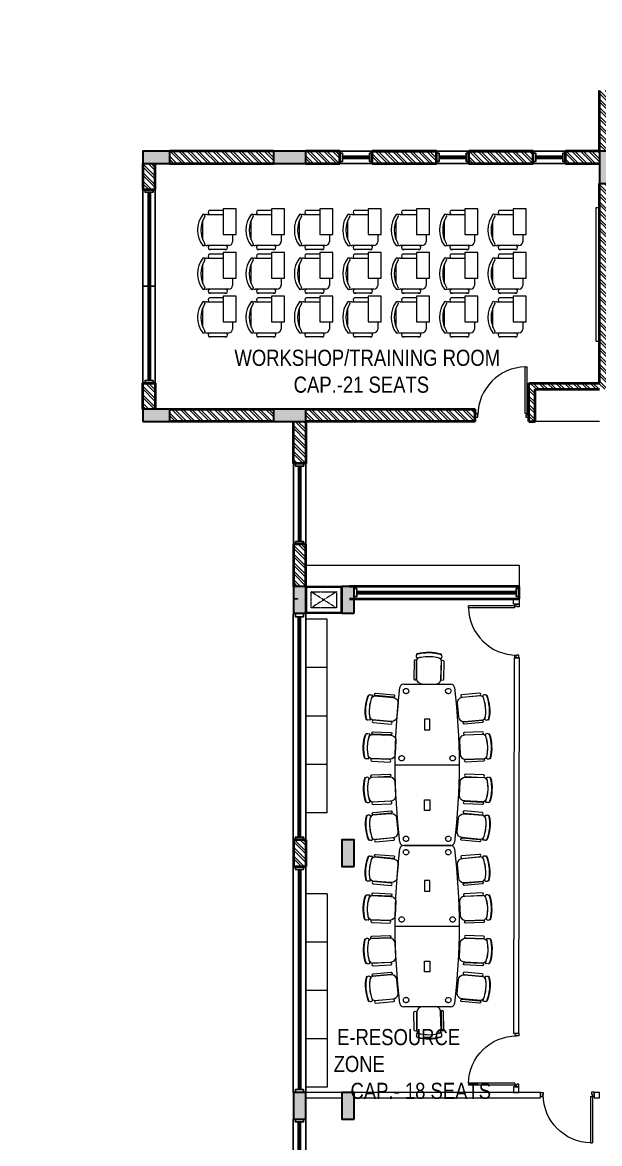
# Model space of a CAD drawing. Header units: inches. Extents: x 3461478 to 3553662, y 1119443 to 1186010.
# Drawn here: x 3508435 to 3519178, y 1134455 to 1155320 of the extents above; entities that cross this region are included whole.
import ezdxf

# ---------------------------------------------------------------- set-up
doc = ezdxf.new("R2010")
doc.units = ezdxf.units.IN
doc.header["$LTSCALE"] = 5
doc.header["$MEASUREMENT"] = 0
doc.linetypes.add('1044 - Mafoi - Base File$0$DASHED2', pattern=[0.375, 0.25, -0.125])
doc.linetypes.add('HIDDEN', pattern=[0.375, 0.25, -0.125])
doc.layers.get('0').update_dxf_attribs({"lineweight": 13})
for name, color, linetype, lineweight in [('door', 3, 'Continuous', 9), ('ele', 51, 'Continuous', 18), ('furniture', 95, 'Continuous', 18), ('hatch', 8, 'Continuous', 9), ('hidden', 8, 'HIDDEN', 13), ('S-Concrete', 6, 'Continuous', 30), ('steps', 25, 'Continuous', 9), ('text', 190, 'Continuous', 20), ('wall', 1, 'Continuous', 40)]:
    doc.layers.add(name, color=color, linetype=linetype, lineweight=lineweight)
doc.layers.add('win', color=4, linetype='Continuous')
doc.layers.add('y', color=7, linetype='Continuous', lineweight=13, true_color=0xcc6600)
doc.styles.get("Standard").update_dxf_attribs({"font": 'swissc.ttf', "height": 350})
pattern_1 = [(135, (3710434.9, 790596.53), (-79.549513, -79.549513), []), (135, (3710434.9, 790649.57), (-79.549513, -79.549513), [])]

# ---------------------------------------------------------------- blocks, each defined once
blk = doc.blocks.new('LIB W1')
at = {"layer": 'win'}
blk.add_line((-484318, -31644), (-484318, -31414), dxfattribs=at)
at = {"layer": 'win', "color": 2, "lineweight": 60}
blk.add_line((-482568, -31529), (-486068, -31529), dxfattribs=at)
at = {"layer": 'win'}
for points in [[(-482518, -31414), (-486118, -31414)], [(-486118, -31604), (-486068, -31604), (-486068, -31454), (-486118, -31454)], [(-482518, -31604), (-482568, -31604), (-482568, -31454), (-482518, -31454)], [(-482518, -31644), (-486118, -31644)]]:
    blk.add_lwpolyline(points, dxfattribs=at)
blk = doc.blocks.new('LIB W7')
at = {"layer": 'win', "color": 2, "lineweight": 60}
blk.add_line((-477096, -38072), (-478496, -38072), dxfattribs=at)
at = {"layer": 'win'}
for points in [[(-477046, -37957), (-478546, -37957)], [(-478546, -38147), (-478496, -38147), (-478496, -37997), (-478546, -37997)], [(-477046, -38147), (-477096, -38147), (-477096, -37997), (-477046, -37997)], [(-477046, -38187), (-478546, -38187)]]:
    blk.add_lwpolyline(points, dxfattribs=at)
blk = doc.blocks.new('Duct Plan')
at = {"layer": 'hidden'}
for p, q in [((-490003, -40799), (-490303, -40329)), ((-490303, -40799), (-490003, -40329))]:
    blk.add_line(p, q, dxfattribs=at)
blk.add_lwpolyline([(-490003, -40329), (-490003, -40799), (-490303, -40799), (-490303, -40329)], close=True, dxfattribs=at)
at = {"layer": 'win'}
for points in [[(-489903, -40229), (-489903, -40899), (-490403, -40899), (-490403, -40229)], [(-489915, -40241), (-489915, -40887), (-490391, -40887), (-490391, -40241)]]:
    blk.add_lwpolyline(points, close=True, dxfattribs=at)
blk = doc.blocks.new('w6')
at = {"layer": 'win', "color": 2, "lineweight": 60}
blk.add_line((-503968, -64799), (-499868, -64799), dxfattribs=at)
at = {"layer": 'win'}
for points in [[(-504018, -64684), (-499818, -64684)], [(-504018, -64724), (-503968, -64724), (-503968, -64874), (-504018, -64874)], [(-499818, -64724), (-499868, -64724), (-499868, -64874), (-499818, -64874)], [(-504018, -64914), (-499818, -64914)]]:
    blk.add_lwpolyline(points, dxfattribs=at)
blk = doc.blocks.new('GSEGHJTYKU')
at = {"layer": 'win', "color": 2, "lineweight": 60}
blk.add_line((362399, 228141), (362399, 228641), dxfattribs=at)
at = {"layer": 'win'}
blk.add_lwpolyline([(362284, 228091), (362514, 228091), (362514, 228691), (362284, 228691), (362284, 228091)], close=True, dxfattribs=at)
for points in [[(362324, 228691), (362324, 228641), (362474, 228641), (362474, 228691)], [(362324, 228091), (362324, 228141), (362474, 228141), (362474, 228091)]]:
    blk.add_lwpolyline(points, dxfattribs=at)
blk = doc.blocks.new('ergwger')
at = {"layer": 'win', "color": 2, "lineweight": 60}
blk.add_line((341217, 194220), (341217, 191250), dxfattribs=at)
at = {"layer": 'win'}
blk.add_lwpolyline([(341332, 194270), (341102, 194270), (341102, 191200), (341332, 191200), (341332, 194270)], close=True, dxfattribs=at)
for points in [[(341292, 194270), (341292, 194220), (341142, 194220), (341142, 194270)], [(341292, 191200), (341292, 191250), (341142, 191250), (341142, 191200)]]:
    blk.add_lwpolyline(points, dxfattribs=at)
blk = doc.blocks.new('col 400 x 230')
at = {"layer": 'hatch'}
blk.add_hatch(color=256, dxfattribs=at).paths.add_polyline_path([(230, -500), (230, 0), (0, 0), (0, -500)])
at = {"layer": 'S-Concrete'}
blk.add_lwpolyline([(230, -500), (230, 0), (0, 0), (0, -500)], close=True, dxfattribs=at)
blk = doc.blocks.new('col 230 x 600')
at = {"layer": 'hatch'}
blk.add_hatch(color=256, dxfattribs=at).paths.add_polyline_path([(-485526, -33844), (-485526, -34444), (-485296, -34444), (-485296, -33844)])
at = {"layer": 'S-Concrete'}
blk.add_lwpolyline([(-485526, -33844), (-485526, -34444), (-485296, -34444), (-485296, -33844)], close=True, dxfattribs=at)
blk = doc.blocks.new('LIBRARY COLUMNS - 26.07.10')
at = {"layer": 'S-Concrete'}
for name, p, rotation in [('col 400 x 230', (237932, 254926), 180), ('col 400 x 230', (242732, 254926), 180), ('col 400 x 230', (225217, 252626), 270), ('col 400 x 230', (234632, 252626), 270), ('col 400 x 230', (225217, 251726), 270), ('col 400 x 230', (229917, 251726), 270), ('col 400 x 230', (234632, 251726), 270), ('col 230 x 600', (208288, 732222), 90)]:
    blk.add_blockref(name, p, dxfattribs=dict(at, rotation=rotation))
for p in [(723228, 286840), (728028, 286840)]:
    blk.add_blockref('col 230 x 600', p, dxfattribs=at)
blk = doc.blocks.new('ABL_Door_S - 1000 x 2100-11-3 Second Floor Lvl')
at = {"layer": 'door', "color": 5}
for p, q in [((-500, 38), (-450, 38)), ((-500, -38), (-500, 38)), ((-450, 38), (-450, -3)), ((450, 38), (450, -3)), ((500, 38), (450, 38)), ((500, -38), (500, 38)), ((-500, -38), (-465, -38)), ((-465, -3), (-450, -3)), ((-465, -38), (-465, -3)), ((-430, -38), (-465, -38)), ((465, -3), (450, -3)), ((465, -38), (465, -3)), ((500, -38), (465, -38))]:
    blk.add_line(p, q, dxfattribs=at)
at = {"layer": 'door', "color": 5, "lineweight": 18}
for p, q in [((-465, -38), (-465, -902)), ((-430, -38), (-430, -902)), ((-430, -902), (-465, -902))]:
    blk.add_line(p, q, dxfattribs=at)
at = {"layer": 'door'}
blk.add_arc((-450, -3), 900, 271.2733, 0, dxfattribs=at)
blk = doc.blocks.new('A$C164D56A6')
at = {"extrusion": (0, 0, -1)}
for p, q in [((-82, 652), (-217, 652)), ((-362, 528), (-362, 220)), ((-290, 579), (-290, 169)), ((290, 169), (290, 474)), ((363, 474), (363, 220)), ((-180, 97), (180, 97))]:
    blk.add_line(p, q, dxfattribs=at)
at = {"elevation": 0}
blk.add_lwpolyline([(-82, 717), (397, 717), (397, 474), (-82, 474)], close=True, dxfattribs=at)
at = {"extrusion": (0, 0, -1)}
for centre, radius, start, end in [((217, 579), 72.4, 0, 90), ((326, 517), 37.7, 343.7398, 196.2602), ((326, 231), 37.7, 163.7398, 16.2602), ((-327, 231), 37.7, 163.7398, 16.2602), ((268, 112), 26.5, 323.3099, 122.0274), ((217, 169), 72.4, 332.4156, 0), ((0, 483), 483, 233.1301, 306.8699), ((0, 535), 474, 237.5758, 302.4242), ((-268, 112), 26.5, 57.9726, 216.6901), ((-217, 169), 72.4, 180, 207.5844)]:
    blk.add_arc(centre, radius, start, end, dxfattribs=at)
blk = doc.blocks.new('10seater')
at = {"layer": 'furniture', "ltscale": 10}
for p, q in [((-13119, -44095), (-13119, -45295)), ((-14619, -45133), (-14619, -44258)), ((-11619, -44258), (-11619, -45133))]:
    blk.add_line(p, q, dxfattribs=at)
for points in [[(-13969, -44645), (-13769, -44645), (-13769, -44745), (-13969, -44745)], [(-12269, -44645), (-12469, -44645), (-12469, -44745), (-12269, -44745)]]:
    blk.add_lwpolyline(points, close=True, dxfattribs=at)
at = {"layer": 'furniture', "linetype": '1044 - Mafoi - Base File$0$DASHED2'}
for centre in [(-12994, -44221), (-14494, -44302), (-11744, -44302), (-14494, -45089), (-11744, -45089), (-12994, -45170)]:
    blk.add_circle(centre, 50, dxfattribs=at)
at = {"layer": 'furniture', "ltscale": 10}
for centre, radius, start, end in [((-14544, -44258), 75, 100.2345, 180), ((-13119, -55827), 11732, 82.9577, 97.0423), ((-11694, -44258), 75, 0, 79.7655), ((-14544, -45133), 75, 180, 259.7655), ((-13119, -33564), 11732, 262.9577, 277.0423), ((-11694, -45133), 75, 280.2345, 0)]:
    blk.add_arc(centre, radius, start, end, dxfattribs=at)
blk = doc.blocks.new('PCH-7002')
at = {"layer": 'furniture', "ltscale": 10}
for p, q in [((-230, -110), (-234, -102)), ((-232, -63), (-230, -45)), ((231, -101), (226, -109)), ((231, -45), (232, -63))]:
    blk.add_line(p, q, dxfattribs=at)
for points in [[(-275, -170), (-275, -504, 0.852923), (-230, -504), (-230, -167, 0.927767), (-275, -170, 0.846265)], [(-222, -495), (-222, -503, 0.415681), (-127, -600), (122, -600, 0.405093), (222, -503), (222, -495), (225, -150, 0.299066), (145, -95, 0.10223), (-145, -95, 0.299471), (-225, -150), (-222, -503)], [(275, -170), (275, -504, -0.852923), (230, -504), (230, -167, -0.927767), (275, -170, -0.846265)]]:
    blk.add_lwpolyline(points, format="xyb", dxfattribs=at)
for centre, radius, start, end in [((-166, -86), 70.2, 160.9899, 193.0739), ((0, -796), 786, 72.8867, 106.9841), ((-215, -45), 15, 107.1294, 180), ((-220, -99), 15, 229.0423, 275.6572), ((0, -796), 796, 74.0279, 105.9721), ((0, -806), 726, 72.4725, 107.5275), ((217, -98), 15, 264.3816, 310.9577), ((211, -50), 20.8, 13.71, 67.6587), ((163, -80), 71.5, 343.1435, 13.8125)]:
    blk.add_arc(centre, radius, start, end, dxfattribs=at)

msp = doc.modelspace()

# ---------------------------------------------------------------- hatches: boundary and pattern name
at = {"layer": 'hatch'}
h = msp.add_hatch(dxfattribs=at)
h.set_pattern_fill('ANSI32', color=256, scale=300, angle=90, style=0)
h.set_pattern_definition([(135, (3301684.02, 1678929.29), (-79.549513, -79.549513), []), (135, (3301684.02, 1678982.33), (-79.549513, -79.549513), [])])
h.paths.add_polyline_path([(3491788, 1130709), (3491788, 1130294), (3491903, 1130294), (3491903, 1130709)])
h.paths.add_polyline_path([(3491903, 1130709), (3491903, 1130294), (3492018, 1130294), (3492018, 1130709)])
h.paths.add_polyline_path([(3485188, 1130709), (3485188, 1130294), (3485303, 1130294), (3485303, 1130709)])
h.paths.add_polyline_path([(3485303, 1130709), (3485303, 1130294), (3485418, 1130294), (3485418, 1130709)])
h.paths.add_polyline_path([(3485188, 1130179), (3485188, 1130064), (3486088, 1130064), (3486088, 1130179)])
h.paths.add_polyline_path([(3485188, 1130294), (3485188, 1130179), (3486088, 1130179), (3486088, 1130294)])
h.paths.add_polyline_path([(3486488, 1130179), (3486488, 1130064), (3490718, 1130064), (3490718, 1130179)])
h.paths.add_polyline_path([(3486488, 1130294), (3486488, 1130179), (3490718, 1130179), (3490718, 1130294)])
h.paths.add_polyline_path([(3491118, 1130294), (3491118, 1130179), (3492018, 1130179), (3492018, 1130294)])
h.paths.add_polyline_path([(3491118, 1130179), (3491118, 1130064), (3492018, 1130064), (3492018, 1130179)])
h.paths.add_polyline_path([(3492293, 1148688), (3492293, 1148878), (3492035, 1148878), (3492035, 1148688)], flags=9)
h.paths.add_polyline_path([(3492048, 1148673), (3492048, 1148893), (3491796, 1148893), (3491796, 1148673)], flags=9)
h.paths.add_polyline_path([(3477775, 1128715), (3476745, 1128715), (3476745, 1129165), (3477775, 1129165)], flags=9)
h.paths.add_polyline_path([(3483428, 1128715), (3482478, 1128715), (3482478, 1129165), (3483428, 1129165)], flags=9)
h.paths.add_polyline_path([(3489078, 1128715), (3488128, 1128715), (3488128, 1129165), (3489078, 1129165)], flags=9)
h.paths.add_polyline_path([(3494728, 1128715), (3493778, 1128715), (3493778, 1129165), (3494728, 1129165)], flags=9)
h.paths.add_polyline_path([(3484960, 1132465), (3484960, 1132654), (3484707, 1132654), (3484707, 1132465)], flags=9)
h.paths.add_polyline_path([(3484716, 1132429), (3484716, 1132690), (3484464, 1132690), (3484464, 1132429)], flags=9)
h.paths.add_polyline_path([(3492687, 1132363), (3492687, 1132552), (3492435, 1132552), (3492435, 1132363)], flags=9)
h.paths.add_polyline_path([(3492443, 1132327), (3492443, 1132588), (3492191, 1132588), (3492191, 1132327)], flags=9)
h.paths.add_polyline_path([(3496490, 1132478), (3496490, 1132666), (3496238, 1132666), (3496238, 1132478)], flags=9)
h.paths.add_polyline_path([(3496246, 1132441), (3496246, 1132703), (3495994, 1132703), (3495994, 1132441)], flags=9)
h.paths.add_polyline_path([(3481200, 1132243), (3481200, 1132432), (3480947, 1132432), (3480947, 1132243)], flags=9)
h.paths.add_polyline_path([(3480956, 1132207), (3480956, 1132468), (3480704, 1132468), (3480704, 1132207)], flags=9)
h.paths.add_polyline_path([(3488842, 1124429), (3488842, 1124908), (3488354, 1124908), (3488354, 1124429)], flags=9)
h.paths.add_polyline_path([(3488834, 1125654), (3488834, 1126105), (3488362, 1126105), (3488362, 1125654)], flags=9)
h.paths.add_polyline_path([(3499623, 1148758), (3499623, 1149292), (3499998, 1149292), (3499998, 1148758)], flags=9)
h.paths.add_polyline_path([(3476655, 1145374), (3476655, 1147867), (3477039, 1147867), (3477039, 1145374)], flags=9)
h.paths.add_polyline_path([(3497990, 1140845), (3497990, 1143518), (3498375, 1143518), (3498375, 1140845)], flags=9)
h.paths.add_polyline_path([(3486481, 1140667), (3486481, 1143340), (3486867, 1143340), (3486867, 1140667)], flags=9)
h.paths.add_polyline_path([(3478906, 1140824), (3478906, 1143497), (3479291, 1143497), (3479291, 1140824)], flags=9)
h.paths.add_polyline_path([(3471861, 1133465), (3471861, 1133883), (3472208, 1133883), (3472208, 1133465)], flags=9)
h.paths.add_polyline_path([(3468566, 1131098), (3468566, 1133901), (3468952, 1133901), (3468952, 1131098)], flags=9)
h.paths.add_polyline_path([(3489674, 1152865), (3489674, 1154464), (3489917, 1154464), (3489917, 1152865)], flags=9)
h.paths.add_polyline_path([(3505840, 1147963), (3505840, 1149562), (3506082, 1149562), (3506082, 1147963)], flags=9)
h.paths.add_polyline_path([(3489291, 1152177), (3489291, 1154224), (3489667, 1154224), (3489667, 1152177)], flags=9)
h.paths.add_polyline_path([(3505451, 1147141), (3505451, 1149200), (3505831, 1149200), (3505831, 1147141)], flags=9)
h.paths.add_polyline_path([(3472983, 1133727), (3472983, 1134264), (3473358, 1134264), (3473358, 1133727)], flags=9)
h.paths.add_polyline_path([(3469135, 1131159), (3469138, 1133571), (3470395, 1133570), (3470391, 1131157)], flags=9)
h.paths.add_polyline_path([(3471243, 1133727), (3471243, 1134239), (3471623, 1134239), (3471623, 1133727)], flags=9)
h.paths.add_polyline_path([(3501494, 1150789), (3501494, 1152388), (3501738, 1152388), (3501738, 1150789)], flags=9)
h.paths.add_polyline_path([(3494303, 1148261), (3494303, 1149859), (3494545, 1149859), (3494545, 1148261)], flags=9)
h.paths.add_polyline_path([(3498977, 1151103), (3498977, 1152702), (3499220, 1152702), (3499220, 1151103)], flags=9)
h.paths.add_polyline_path([(3496423, 1151076), (3496423, 1152556), (3496666, 1152556), (3496666, 1151076)], flags=9)
h.paths.add_polyline_path([(3491969, 1150705), (3491969, 1152186), (3492212, 1152186), (3492212, 1150705)], flags=9)
h.paths.add_polyline_path([(3498602, 1151309), (3498602, 1152075), (3498982, 1152075), (3498982, 1151309)], flags=9)
h.paths.add_polyline_path([(3493457, 1148181), (3493457, 1149906), (3494264, 1149906), (3494264, 1148181)], flags=9)
h.paths.add_polyline_path([(3495594, 1151130), (3495594, 1152393), (3496401, 1152393), (3496401, 1151130)], flags=9)
h.paths.add_polyline_path([(3491091, 1150720), (3491091, 1151982), (3491897, 1151982), (3491897, 1150720)], flags=9)
h.paths.add_polyline_path([(3481147, 1149648), (3481147, 1151172), (3481533, 1151172), (3481533, 1149648)], flags=9)
h.paths.add_polyline_path([(3491169, 1136338), (3491169, 1137937), (3491412, 1137937), (3491412, 1136338)], flags=9)
h.paths.add_polyline_path([(3506190, 1127483), (3506190, 1128058), (3506903, 1128058), (3506903, 1127483)], flags=9)
h.paths.add_polyline_path([(3470762, 1127364), (3470762, 1128059), (3471474, 1128059), (3471474, 1127364)], flags=9)
h.paths.add_polyline_path([(3501935, 1127399), (3501935, 1128142), (3502671, 1128142), (3502671, 1127399)], flags=9)
h.paths.add_polyline_path([(3497147, 1127452), (3497147, 1127928), (3497859, 1127928), (3497859, 1127452)], flags=9)
h.paths.add_polyline_path([(3490647, 1127516), (3490647, 1128025), (3491359, 1128025), (3491359, 1127516)], flags=9)
h.paths.add_polyline_path([(3485847, 1127464), (3485847, 1128101), (3486559, 1128101), (3486559, 1127464)], flags=9)
h.paths.add_polyline_path([(3479335, 1127420), (3479335, 1128121), (3480071, 1128121), (3480071, 1127420)], flags=9)
h.paths.add_polyline_path([(3474462, 1127429), (3474462, 1127951), (3475174, 1127951), (3475174, 1127429)], flags=9)
h.paths.add_polyline_path([(3463437, 1130547), (3463997, 1130547), (3463997, 1129811), (3463437, 1129811)], flags=9)
h.paths.add_polyline_path([(3461478, 1154112), (3462038, 1154112), (3462038, 1153388), (3461478, 1153388)], flags=9)
h.paths.add_polyline_path([(3463271, 1154977), (3463630, 1154977), (3463630, 1154264), (3463271, 1154264)], flags=9)
h.paths.add_polyline_path([(3463296, 1135553), (3463835, 1135553), (3463835, 1134828), (3463296, 1134828)], flags=9)
h.paths.add_polyline_path([(3463300, 1140359), (3463830, 1140359), (3463830, 1139623), (3463300, 1139623)], flags=9)
h.paths.add_polyline_path([(3463291, 1145153), (3463839, 1145153), (3463839, 1144428), (3463291, 1144428)], flags=9)
h.paths.add_polyline_path([(3463280, 1148453), (3463850, 1148453), (3463850, 1147728), (3463280, 1147728)], flags=9)
h.paths.add_polyline_path([(3463288, 1153259), (3463843, 1153259), (3463843, 1152523), (3463288, 1152523)], flags=9)
h.paths.add_polyline_path([(3489023, 1149799), (3489023, 1151280), (3489266, 1151280), (3489266, 1149799)], flags=9)
h.paths.add_polyline_path([(3488564, 1149269), (3488564, 1151638), (3488950, 1151638), (3488950, 1149269)], flags=9)
h.paths.add_polyline_path([(3487517, 1144680), (3487520, 1147093), (3488777, 1147091), (3488773, 1144678)], flags=9)
h.paths.add_polyline_path([(3498697, 1136613), (3498697, 1138254), (3498939, 1138254), (3498939, 1136613)], flags=9)
h.paths.add_polyline_path([(3497837, 1136401), (3497837, 1138861), (3498642, 1138861), (3498642, 1136401)], flags=9)
h.paths.add_polyline_path([(3478368, 1138689), (3478368, 1140287), (3478610, 1140287), (3478610, 1138689)], flags=9)
h.paths.add_polyline_path([(3490175, 1136116), (3490175, 1138576), (3490981, 1138576), (3490981, 1136116)], flags=9)
h.paths.add_polyline_path([(3477455, 1138319), (3477455, 1140779), (3478260, 1140779), (3478260, 1138319)], flags=9)
h.paths.add_polyline_path([(3501885, 1150567), (3502207, 1150567), (3502207, 1150342), (3501885, 1150342)], flags=9)
h.paths.add_polyline_path([(3503730, 1151939), (3504007, 1151939), (3504007, 1151710), (3503730, 1151710)], flags=9)
h.paths.add_polyline_path([(3502244, 1151302), (3502533, 1151302), (3502533, 1151071), (3502244, 1151071)], flags=9)
h.paths.add_polyline_path([(3504644, 1151334), (3504927, 1151334), (3504927, 1151102), (3504644, 1151102)], flags=9)
h.paths.add_polyline_path([(3504644, 1151943), (3504929, 1151943), (3504929, 1151712), (3504644, 1151712)], flags=9)
h.paths.add_polyline_path([(3501923, 1151686), (3502212, 1151686), (3502212, 1151461), (3501923, 1151461)], flags=9)
h.paths.add_polyline_path([(3501214, 1151259), (3501520, 1151259), (3501520, 1151031), (3501214, 1151031)], flags=9)
h.paths.add_polyline_path([(3481936, 1145351), (3481936, 1147780), (3482743, 1147780), (3482743, 1145351)], flags=9)
h.paths.add_polyline_path([(3483208, 1145918), (3483208, 1147439), (3483600, 1147439), (3483600, 1145918)], flags=9)
h.paths.add_polyline_path([(3477907, 1149810), (3477907, 1151337), (3478150, 1151337), (3478150, 1149810)], flags=9)
h.paths.add_polyline_path([(3504379, 1153893), (3501966, 1153890), (3501964, 1155146), (3504377, 1155150)], flags=9)
h.paths.add_polyline_path([(3477442, 1149560), (3477442, 1151463), (3477826, 1151463), (3477826, 1149560)], flags=9)
h.paths.add_polyline_path([(3489684, 1145723), (3490221, 1145723), (3490221, 1145348), (3489684, 1145348)], flags=9)
h.paths.add_polyline_path([(3516634, 1153449), (3516634, 1159798), (3518294, 1159798), (3518294, 1153449)], flags=9)
h.paths.add_polyline_path([(3514016, 1153496), (3514016, 1161776), (3516303, 1161776), (3516303, 1153496)], flags=9)
h.paths.add_polyline_path([(3513642, 1153485), (3513642, 1155958), (3514864, 1155958), (3514864, 1153485)], flags=9)
h.paths.add_polyline_path([(3517468, 1141291), (3517468, 1144407), (3518306, 1144407), (3518306, 1141291)], flags=9)
h.paths.add_polyline_path([(3516543, 1141291), (3516543, 1146069), (3517460, 1146069), (3517460, 1141291)], flags=9)
h.paths.add_polyline_path([(3517576, 1134844), (3517576, 1138226), (3518476, 1138226), (3518476, 1134844)], flags=9)
h.paths.add_polyline_path([(3514496, 1119443), (3514496, 1133664), (3518439, 1133664), (3518439, 1119443)], flags=9)
h.paths.add_polyline_path([(3515590, 1141227), (3515590, 1149375), (3516428, 1149375), (3516428, 1141227)], flags=9)
h = msp.add_hatch(dxfattribs=at)
h.set_pattern_fill('ANSI32', color=256, scale=300, angle=90, style=0)
h.set_pattern_definition(pattern_1)
h.paths.add_polyline_path([(3519178, 1152324), (3519178, 1148609), (3517863, 1148609), (3517863, 1147894), (3517978, 1147894), (3517978, 1148494), (3519178, 1148494), (3519408, 1148494), (3519408, 1152324)])
h.paths.add_polyline_path([(3519178, 1154054), (3519178, 1152924), (3519408, 1152924), (3519408, 1154054)])
h = msp.add_hatch(dxfattribs=at)
h.set_pattern_fill('ANSI32', color=256, scale=300, angle=90, style=0)
h.set_pattern_definition(pattern_1)
h.paths.add_polyline_path([(3513108, 1152924), (3511178, 1152924), (3511178, 1152694), (3513108, 1152694)])
h.paths.add_polyline_path([(3513108, 1147894), (3513108, 1148124), (3511178, 1148124), (3511178, 1147894)])
h.paths.add_polyline_path([(3510678, 1148609), (3510678, 1148124), (3510908, 1148124), (3510908, 1148609)])
h.paths.add_polyline_path([(3510678, 1152694), (3510678, 1152209), (3510908, 1152209), (3510908, 1152694)])
h.paths.add_polyline_path([(3514343, 1152694), (3514343, 1152924), (3513708, 1152924), (3513708, 1152694)])
h.paths.add_polyline_path([(3516143, 1152694), (3516143, 1152924), (3514943, 1152924), (3514943, 1152694)])
h.paths.add_polyline_path([(3517943, 1152694), (3517943, 1152924), (3516743, 1152924), (3516743, 1152694)])
h.paths.add_polyline_path([(3518543, 1152924), (3518543, 1152694), (3519178, 1152694), (3519178, 1152924)])
h.paths.add_polyline_path([(3516862, 1147894), (3516862, 1148124), (3513708, 1148124), (3513708, 1147894)])
h = msp.add_hatch(dxfattribs=at)
h.set_pattern_fill('ANSI32', color=256, scale=300, angle=90, style=0)
h.set_pattern_definition(pattern_1)
h.paths.add_polyline_path([(3513478, 1147894), (3513478, 1147109), (3513708, 1147109), (3513708, 1147894)])
h.paths.add_polyline_path([(3513478, 1145609), (3513478, 1144824), (3513708, 1144824), (3513708, 1145609)])
h = msp.add_hatch(dxfattribs=at)
h.set_pattern_fill('ANSI32', color=256, scale=300, angle=90, style=0)
h.set_pattern_definition([(135, (3312073.56, 1678929.29), (-79.549513, -79.549513), []), (135, (3312073.56, 1678982.33), (-79.549513, -79.549513), [])])
h.paths.add_polyline_path([(3513478, 1140109), (3513478, 1139909), (3513593, 1139909), (3513593, 1140109)])
h.paths.add_polyline_path([(3513478, 1139909), (3513478, 1139609), (3513593, 1139609), (3513593, 1139909)])
h.paths.add_polyline_path([(3513593, 1139909), (3513593, 1139609), (3513708, 1139609), (3513708, 1139909)])
h.paths.add_polyline_path([(3513593, 1140109), (3513593, 1139909), (3513708, 1139909), (3513708, 1140109)])

# ---------------------------------------------------------------- linework, layer by layer
for p, q in [((3513503, 1144584), (3513503, 1144597)), ((3513503, 1144597), (3513555, 1144597)), ((3513555, 1144584), (3513503, 1144584)), ((3513555, 1144597), (3513555, 1144584))]:
    msp.add_line(p, q)
at = {"color": 5}
for points in [[(3517678, 1144594), (3517678, 1144495), (3517578, 1144495), (3517578, 1144594)], [(3517677, 1136509), (3517686, 1143495), (3517586, 1143495), (3517577, 1136509)], [(3517677, 1135409), (3517677, 1135509), (3517577, 1135509), (3517577, 1135409)], [(3513708, 1135409), (3513708, 1135309), (3514378, 1135309), (3514378, 1135409)], [(3514608, 1135409), (3514608, 1135309), (3518078, 1135309), (3518078, 1135409)], [(3519178, 1135309), (3519178, 1135409), (3519078, 1135409), (3519078, 1135309)]]:
    msp.add_lwpolyline(points, close=True, dxfattribs=at)
at = {"layer": 'furniture'}
for p, q in [((3514108, 1144212), (3513708, 1144212)), ((3514108, 1140612), (3514108, 1144212)), ((3514108, 1143312), (3513708, 1143312)), ((3514108, 1142412), (3513708, 1142412)), ((3514108, 1141512), (3513708, 1141512)), ((3514108, 1141512), (3513708, 1141512)), ((3514108, 1140612), (3513708, 1140612)), ((3514108, 1139106), (3513708, 1139106)), ((3514108, 1139106), (3514108, 1135506)), ((3514108, 1138206), (3513708, 1138206)), ((3514108, 1138206), (3513708, 1138206)), ((3514108, 1137306), (3513708, 1137306)), ((3514108, 1136406), (3513708, 1136406)), ((3514108, 1135506), (3513708, 1135506)), ((3517577, 1135409), (3513708, 1135409))]:
    msp.add_line(p, q, dxfattribs=at)
for points in [[(3519178, 1149389), (3519178, 1151871), (3519108, 1151871), (3519108, 1149389)], [(3513708, 1145217), (3517678, 1145217), (3517678, 1144824), (3513708, 1144824)]]:
    msp.add_lwpolyline(points, close=True, dxfattribs=at)
at = {"layer": 'S-Concrete'}
msp.add_line((3519178, 1154054), (3519178, 1152924), dxfattribs=at)
at = {"layer": 'steps'}
msp.add_line((3519178, 1147894), (3517978, 1147894), dxfattribs=at)
at = {"layer": 'wall'}
for p, q in [((3519178, 1152924), (3519178, 1154054)), ((3513108, 1152924), (3511178, 1152924)), ((3514343, 1152924), (3513708, 1152924)), ((3514343, 1152694), (3514343, 1152924)), ((3516143, 1152924), (3514943, 1152924)), ((3514943, 1152924), (3516143, 1152924)), ((3514943, 1152694), (3514943, 1152924)), ((3516143, 1152694), (3516143, 1152924)), ((3517943, 1152924), (3516743, 1152924)), ((3516743, 1152924), (3517943, 1152924)), ((3516743, 1152694), (3516743, 1152924)), ((3517943, 1152694), (3517943, 1152924)), ((3519178, 1152924), (3518543, 1152924)), ((3518543, 1152694), (3518543, 1152924)), ((3510678, 1152694), (3510678, 1152209)), ((3510908, 1152209), (3510908, 1152694)), ((3511178, 1152694), (3513108, 1152694)), ((3513708, 1152694), (3514343, 1152694)), ((3514943, 1152694), (3516143, 1152694)), ((3514943, 1152694), (3516143, 1152694)), ((3516743, 1152694), (3517943, 1152694)), ((3516743, 1152694), (3517943, 1152694)), ((3518543, 1152694), (3519178, 1152694)), ((3510678, 1152209), (3510908, 1152209)), ((3519178, 1148609), (3519178, 1152324)), ((3510678, 1148124), (3510678, 1148609)), ((3510678, 1148609), (3510908, 1148609)), ((3510908, 1148609), (3510908, 1148124)), ((3517863, 1147894), (3517863, 1148609)), ((3517863, 1148609), (3519178, 1148609)), ((3517978, 1147894), (3517978, 1148494)), ((3517978, 1148494), (3519178, 1148494)), ((3511178, 1148124), (3513108, 1148124)), ((3513708, 1148124), (3516862, 1148124)), ((3516862, 1147894), (3516862, 1148124)), ((3513108, 1147894), (3511178, 1147894)), ((3513478, 1147109), (3513478, 1147894)), ((3516862, 1147894), (3513708, 1147894)), ((3513708, 1147894), (3513708, 1147109)), ((3517863, 1147894), (3517978, 1147894)), ((3513708, 1147109), (3513478, 1147109)), ((3513708, 1145609), (3513478, 1145609)), ((3513478, 1145609), (3513478, 1144824)), ((3513708, 1144824), (3513708, 1145609)), ((3517678, 1144824), (3514523, 1144824)), ((3517678, 1144594), (3517678, 1144824)), ((3514523, 1144594), (3517678, 1144594)), ((3513478, 1140109), (3513478, 1139609)), ((3513708, 1140109), (3513478, 1140109)), ((3513708, 1140109), (3513708, 1139609)), ((3513478, 1139609), (3513708, 1139609))]:
    msp.add_line(p, q, dxfattribs=at)

# ---------------------------------------------------------------- block references
at = {"layer": 'door'}
for name, p, rotation in [('ABL_Door_S - 1000 x 2100-11-3 Second Floor Lvl', (3517363, 1148008), 179.8476526111272), ('Duct Plan', (3473479, 1634727), 90), ('ABL_Door_S - 1000 x 2100-11-3 Second Floor Lvl', (3517639, 1143995), 269.8476526111273)]:
    msp.add_blockref(name, p, dxfattribs=dict(at, rotation=rotation))
at = {"layer": 'door', "xscale": -1}
for p, rotation in [((3517638, 1136009), 270.1523473888727), ((3518578, 1135370), 0.1523473888727445)]:
    msp.add_blockref('ABL_Door_S - 1000 x 2100-11-3 Second Floor Lvl', p, dxfattribs=dict(at, rotation=rotation))
at = {"layer": 'ele', "rotation": 90}
msp.add_blockref('LIB W1', (3479264, 1634727), dxfattribs=at)
at = {"layer": 'furniture', "xscale": -1}
for name, p, rotation in [('A$C164D56A6', (3511696, 1151456, 0), 270), ('A$C164D56A6', (3512596, 1151456, 0), 270), ('A$C164D56A6', (3513496, 1151456, 0), 270), ('A$C164D56A6', (3514396, 1151456, 0), 270), ('A$C164D56A6', (3515296, 1151456, 0), 270), ('A$C164D56A6', (3516196, 1151456, 0), 270), ('A$C164D56A6', (3517096, 1151456, 0), 270), ('A$C164D56A6', (3511696, 1150643, 0), 270), ('A$C164D56A6', (3512596, 1150643, 0), 270), ('A$C164D56A6', (3513496, 1150643, 0), 270), ('A$C164D56A6', (3514396, 1150643, 0), 270), ('A$C164D56A6', (3515296, 1150643, 0), 270), ('A$C164D56A6', (3516196, 1150643, 0), 270), ('A$C164D56A6', (3517096, 1150643, 0), 270), ('A$C164D56A6', (3511696, 1149830, 0), 270), ('A$C164D56A6', (3512596, 1149830, 0), 270), ('A$C164D56A6', (3513496, 1149830, 0), 270), ('A$C164D56A6', (3514396, 1149830, 0), 270), ('A$C164D56A6', (3515296, 1149830, 0), 270), ('A$C164D56A6', (3516196, 1149830, 0), 270), ('A$C164D56A6', (3517096, 1149830, 0), 270), ('PCH-7002', (3516005, 1143602), 359.1437258687012), ('PCH-7002', (3514819, 1142578), 84.9086840200896), ('PCH-7002', (3514780, 1141852), 87.63113423039447), ('PCH-7002', (3517175, 1141034), 267.6311342303944), ('PCH-7002', (3517136, 1140328), 264.9086840200895), ('PCH-7002', (3514819, 1139578), 84.9086840200896), ('PCH-7002', (3514780, 1138852), 87.63113423039447), ('PCH-7002', (3517175, 1138034), 267.6311342303944), ('PCH-7002', (3517136, 1137328), 264.9086840200895)]:
    msp.add_blockref(name, p, dxfattribs=dict(at, rotation=rotation))
at = {"layer": 'furniture'}
for name, p, rotation in [('10seater', (3471273, 1154621), 90.00000000000858), ('PCH-7002', (3517136, 1142578), 275.0913159799275), ('PCH-7002', (3517175, 1141852), 272.3688657696226), ('PCH-7002', (3514780, 1141034), 92.36886576962263), ('PCH-7002', (3514819, 1140328), 95.09131597992759), ('10seater', (3471273, 1151621), 90.00000000000858), ('PCH-7002', (3517136, 1139578), 275.0913159799275), ('PCH-7002', (3517175, 1138852), 272.3688657696226), ('PCH-7002', (3514780, 1138034), 92.36886576962263), ('PCH-7002', (3514819, 1137328), 95.09131597992759), ('PCH-7002', (3516005, 1136402), 180.8562741313158)]:
    msp.add_blockref(name, p, dxfattribs=dict(at, rotation=rotation))
at = {"layer": 'S-Concrete', "rotation": 90}
for name, p in [('LIBRARY COLUMNS - 26.07.10', (3766104, 910192)), ('LIBRARY COLUMNS - 26.07.10', (3766104, 910192)), ('GSEGHJTYKU', (3743034, 790410)), ('GSEGHJTYKU', (3744834, 790410)), ('GSEGHJTYKU', (3746634, 790410))]:
    msp.add_blockref(name, p, dxfattribs=at)
at = {"layer": 'win', "rotation": 90}
for name, p in [('LIB W7', (3475521, 1624155)), ('w6', (3448793, 1644127)), ('w6', (3448793, 1634727))]:
    msp.add_blockref(name, p, dxfattribs=at)
at = {"layer": 'win', "xscale": -1, "rotation": 90}
msp.add_blockref('w6', (3448793, 635591), dxfattribs=at)
at = {"layer": 'y', "rotation": 90}
msp.add_blockref('ergwger', (3708877, 803493), dxfattribs=at)

# ---------------------------------------------------------------- texts
at = {"layer": 'text', "char_height": 300, "attachment_point": 1}
for s, insert, width in [('\\pi88.693;WORKSHOP/TRAINING ROOM\\P\\pi1191.5;CAP.-21 SEATS', (3512292, 1149229), 4763.1), ('\\pi65.255;E-RESOURCE ZONE \\P\\pi314.61;CAP.- 18 SEATS', (3514227, 1136587), 3108.69)]:
    msp.add_mtext(s, dxfattribs=dict(at, insert=insert, width=width))

doc.saveas('drawing.dxf')
